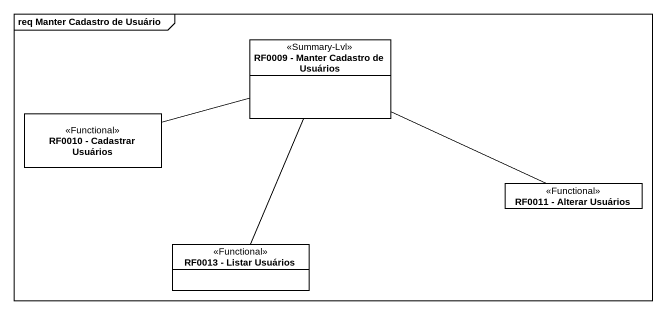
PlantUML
@startuml
mainframe req Manter Cadastro de Usuário
hide circle
hide empty members
class "RF0009 - Manter Cadastro de Usuários" as RF0009_Manter_Cadastro_de <<Summary-Lvl>>
class "RF0010 - Cadastrar Usuários" as RF0010_Cadastrar_Usuários <<Functional>>
class "RF0011 - Alterar Usuários" as RF0011_Alterar_Usuários <<Functional>>
class "RF0013 - Listar Usuários" as RF0013_Listar_Usuários <<Functional>>
RF0009_Manter_Cadastro_de -left- RF0010_Cadastrar_Usuários
RF0011_Alterar_Usuários -left- RF0009_Manter_Cadastro_de
RF0013_Listar_Usuários -up- RF0009_Manter_Cadastro_de
@enduml
